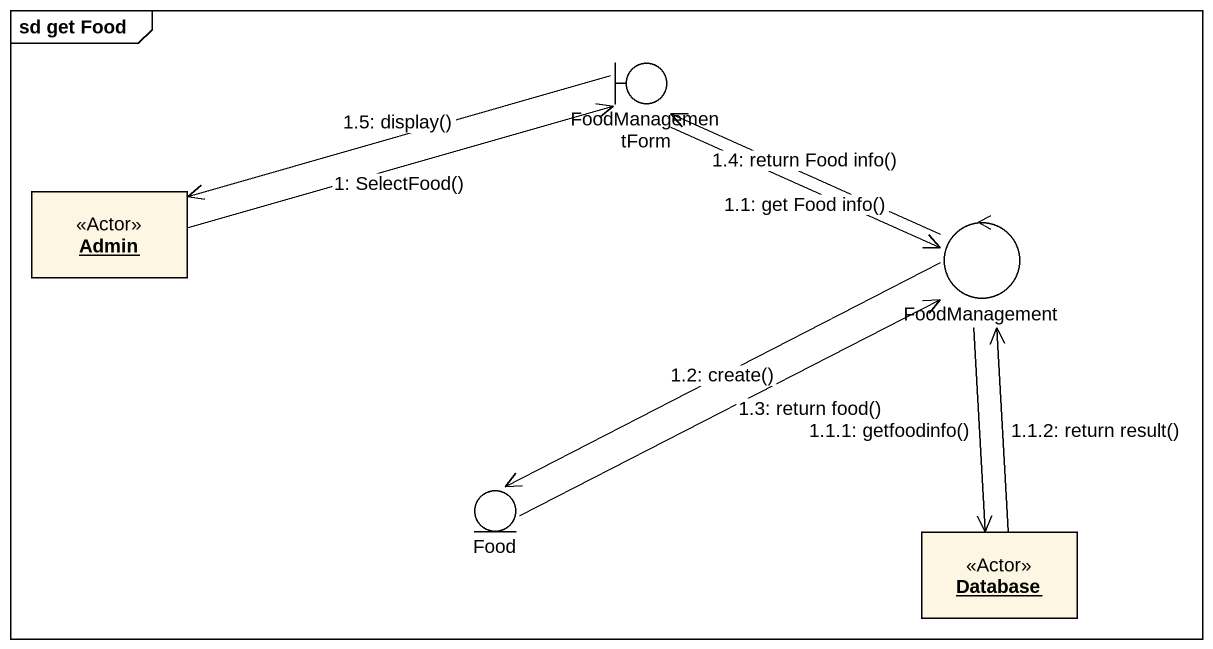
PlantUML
@startuml
mainframe sd get Food
allowmixing
hide circle
hide empty members
boundary FoodManagementForm
object Admin <<Actor>>
control FoodManagement
entity Food
object "Database" as Database_ <<Actor>>
Admin -right-> FoodManagementForm : 1: SelectFood()
FoodManagementForm -right-> FoodManagement : 1.1: get Food info()
FoodManagement --> Database_ : 1.1.1: getfoodinfo()
Database_ -up-> FoodManagement : 1.1.2: return result()
FoodManagement -left-> Food : 1.2: create()
Food -right-> FoodManagement : 1.3: return food()
FoodManagement -left-> FoodManagementForm : 1.4: return Food info()
FoodManagementForm -left-> Admin : 1.5: display()
@enduml
